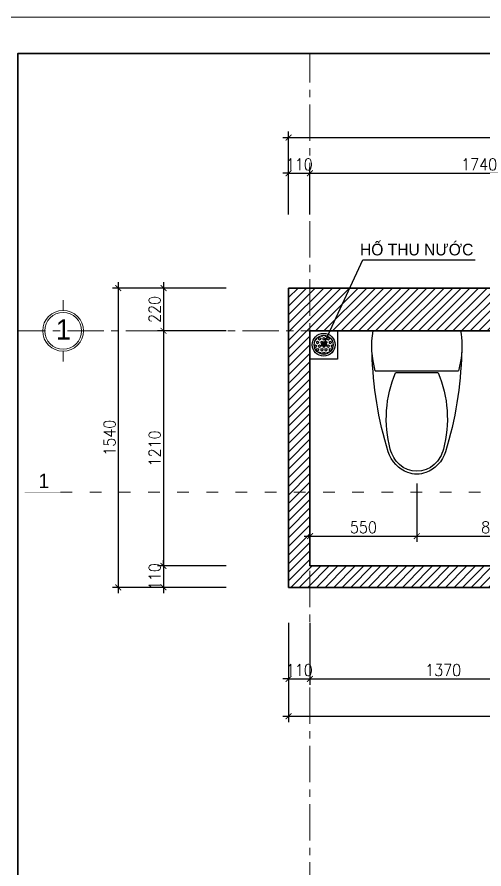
# Model space of a CAD drawing. Header units: millimetres. Extents: x -529782 to -142003, y -492574 to -273331.
# Drawn here: x -219752 to -217351, y -448707 to -444323 of the extents above; entities that cross this region are included whole.
import ezdxf
from ezdxf.enums import TextEntityAlignment as Align

# ---------------------------------------------------------------- set-up
doc = ezdxf.new("R2010")
doc.units = ezdxf.units.MM
doc.header["$LTSCALE"] = 500
doc.header["$MEASUREMENT"] = 0
doc.header["$PDMODE"] = 3
doc.linetypes.add('ACAD_ISO03W100', pattern=[30, 12, -18])
doc.linetypes.add('CENTER', pattern=[2, 1.25, -0.25, 0.25, -0.25])
doc.layers.get('0').update_dxf_attribs({"linetype": 'CONTINUOUS', "lineweight": 13})
doc.layers.get('Defpoints').update_dxf_attribs({"color": 255, "linetype": 'CONTINUOUS', "lineweight": 13})
for name, color, linetype, lineweight in [('1.cat 30', 30, 'CONTINUOUS', 35), ('2.thay 145', 145, 'CONTINUOUS', 18), ('3.manh 08', 8, 'CONTINUOUS', 9), ('5.noi that 15', 15, 'CONTINUOUS', 9), ('7.tim 67', 67, 'CENTER', 9), ('9.text \xad white', 7, 'CONTINUOUS', 15), ('CA.dim 08', 251, 'CONTINUOUS', 13), ('noithat', 15, 'CONTINUOUS', 9)]:
    doc.layers.add(name, color=color, linetype=linetype, lineweight=lineweight)
for name, color, linetype in [('Furniture', 155, 'CONTINUOUS'), ('HACH', 250, 'CONTINUOUS'), ('Interior', 15, 'CONTINUOUS'), ('THAY', 7, 'CONTINUOUS')]:
    doc.layers.add(name, color=color, linetype=linetype)
doc.styles.add('CA.JSC1', font='')
doc.styles.get("Standard").update_dxf_attribs({"font": 'txt.shx', "width": 0.9})
doc.styles.add('VnAvantH', font='')
doc.styles.get('CA.JSC1').set_extended_font_data('.VnAvantH')
doc.styles.get('VnAvantH').set_extended_font_data('.VnAvantH')
doc.dimstyles.new('CA 30', dxfattribs={"dimscale": 0, "dimtxt": 60, "dimasz": 30, "dimexe": 30, "dimexo": 0, "dimgap": 15, "dimtad": 1, "dimdec": 0, "dimzin": 0, "dimdsep": 46, "dimtxsty": 'Standard', "dimblk": 'ARCHTICK', "dimcen": 0.09, "dimdle": 30, "dimclrd": 256, "dimclre": 256, "dimclrt": 7, "dimadec": 0, "dimazin": 0, "dimtfac": 1, "dimtdec": 0, "dimtix": 1, "dimtmove": 2, "dimatfit": 3, "dimldrblk": 'DOT', "dimfxl": 1, "dimtolj": 1, "dimtzin": 0, "dimarcsym": 0})

# ---------------------------------------------------------------- blocks, each defined once
blk = doc.blocks.new('A$C748E2B85')
at = {"layer": 'Interior', "linetype": 'Continuous'}
for p, q in [((454.9078383371234, 729.4450964294374), (4.907838337123394, 729.4450964294374)), ((443.4428701847792, 523.0756696760654), (16.37280648946762, 523.0756696760654)), ((120.2002038061619, 513.6350480206311), (339.6154957935214, 513.6350480206311))]:
    blk.add_line(p, q, dxfattribs=at)
at = {"layer": 'Interior'}
for p, q in [((460.623056165874, 678.309802159667), (454.9078383371234, 729.4450964294374)), ((460.623056165874, 625.2653613947332), (460.623056165874, 678.309802159667)), ((455.0607122182846, 574.9670556634665), (460.623056165874, 625.2653613947332)), ((443.4428701847792, 523.0756696760654), (455.0607122182846, 574.9670556634665))]:
    blk.add_line(p, q, dxfattribs=at)
at = {"layer": 'Interior', "linetype": 'Continuous'}
for start, end in [(170.5376780025137, 187.7399460608841), (187.7399460608841, 195.8219819027273)]:
    blk.add_arc((470.6721695438027, 651.8177002482116), 472.1889783439482, start, end, dxfattribs=at)
at = {"layer": 'Interior'}
for centre, radius, start, end in [((1857.315027289093, 657.5956825204194), 1857.737852278393, 181.2223681000156, 197.2477400344126), ((-1397.499350614846, 657.5956825204194), 1857.737852278393, 342.7522599655873, 358.7776318999843), ((686.6743587851524, 277.5299879200757), 613.7088623028949, 157.3737438994382, 194.7785650620011), ((-226.8586591854692, 277.5299879200757), 613.7088623028949, 345.2214349379988, 22.62625610056185), ((242.327092282474, 156.1984405256808), 166.7070351506958, 197.2477400344126, 249.5476091976655), ((253.6172482296824, 163.284667480737), 165.8356054027062, 194.7785650620011, 226.85426446044), ((217.4885843843222, 156.1984405256808), 166.7070351506958, 290.4523908023345, 342.7522599655873), ((206.1984513700008, 163.284667480737), 165.8356054027062, 313.14573553956, 345.2214349379988), ((229.9078498035669, 137.9887551479042), 131.1654632825287, 226.85426446044, 313.14573553956), ((229.9078383371234, 122.8973074816167), 131.1654632825287, 249.5476091976655, 290.4523908023345)]:
    blk.add_arc(centre, radius, start, end, dxfattribs=at)
blk = doc.blocks.new('A$C6AE226AE')
at = {"layer": 'Furniture'}
for p, q in [((1.615978544577956e-05, 140.9872102633672), (145.975153458261, 140.9872102633672)), ((1.615978544577956e-05, -1.302789314649999e-06), (1.615978544577956e-05, 140.9872102633672)), ((145.975153458261, 140.9872102633672), (145.975153458261, -1.302789314649999e-06)), ((34.04575851532718, 92.90320842554365), (37.17075851532718, 98.31586719919642)), ((37.17076113821167, 87.49054958990791), (34.04576113821167, 92.90320836356068)), ((37.17075988043507, 98.31586943968796), (43.42075988043507, 98.31586943968796)), ((42.09876542781421, 109.1411869896874), (43.42075988043507, 109.1411869896874)), ((43.42075851532718, 109.1411847465019), (44.36195536423838, 110.7713855087413)), ((46.54576114054362, 92.90320836490855), (43.42076114054362, 98.31586713856132)), ((43.42075851765912, 87.49054965054484), (46.54575851765912, 92.9032084241976)), ((52.79575851765912, 103.7285259715031), (55.92075851765912, 109.1411847451559)), ((55.9207611428792, 98.31586713990873), (52.7957611428792, 103.7285259135615)), ((55.92075988043507, 109.1411869896874), (62.17075988043507, 109.1411869896874)), ((55.92075988043507, 98.31586943968796), (62.17075988043507, 98.31586943968796)), ((65.29576114521115, 103.7285259149076), (62.17076114521115, 109.1411846885603)), ((62.17075851999471, 98.3158671965025), (65.2957585199947, 103.7285259701553)), ((71.5457585199947, 114.5538435174608), (74.15947862416215, 119.0809395346432)), ((74.67076114754309, 109.1411846899073), (71.54576114754309, 114.55384346356)), ((71.54575852232665, 92.90320842150277), (74.67075852232665, 98.31586719515553)), ((74.67076114521115, 87.49054959394925), (71.54576114521115, 92.90320836760202)), ((74.67075988043507, 109.1411869896874), (80.92075988043507, 109.1411869896874)), ((74.67075988043507, 98.31586943968796), (80.92075988043507, 98.31586943968796)), ((80.92075852232665, 109.1411847424611), (84.04575852232665, 114.5538435161138)), ((84.04576114754309, 92.90320836894898), (80.92076114754309, 98.31586714260175)), ((80.9207585246586, 87.49054964650259), (84.0457585246586, 92.90320842015535)), ((84.04576114987867, 114.5538434649079), (82.04330597353692, 118.0221975702098)), ((90.2957585246586, 103.7285259674609), (93.4207585246586, 109.1411847411136)), ((93.42076114987867, 98.31586714394962), (90.29576114987867, 103.7285259176024)), ((93.42075988043507, 109.1411869896874), (99.67075988043507, 109.1411869896874)), ((93.42075988043507, 98.31586943968796), (99.67075988043507, 98.31586943968796)), ((102.7957611522106, 103.7285259189498), (99.67076115221062, 109.1411846926026)), ((99.67075852699782, 98.3158671924607), (102.7957585269978, 103.7285259661135)), ((109.0457585293261, 92.90320841746188), (111.8901073950983, 97.82976516742883)), ((112.1707611522106, 87.4905495979915), (109.0457611522106, 92.90320837164427)), ((23.23027777109382, 65.83991678968778), (24.67075988043507, 65.83991678968778)), ((23.3981182137577, 76.66523433968723), (24.67075988043507, 76.66523433968723)), ((24.67075851532718, 76.66523210458536), (27.79575851532718, 82.07789087823812)), ((27.79576113354415, 60.42725571894925), (24.67076113354415, 65.83991449260202)), ((25.22604842218789, 55.97638733620079), (27.79575851765912, 60.42725578228101)), ((27.79576113587609, 82.07789081490637), (25.53731545888877, 85.98963347357949)), ((34.04575851765912, 71.25257332958654), (37.17075851765912, 76.6652321032393)), ((37.17076113587609, 65.83991449394807), (34.04576113587609, 71.25257326760084)), ((34.04575851999471, 49.60193823362761), (37.17075851999471, 55.01459700728037)), ((37.17076113354415, 44.18927939799096), (34.04576113354415, 49.60193817164372)), ((37.17075988043507, 87.4905518896885), (43.42075988043507, 87.4905518896885)), ((37.17075988043507, 76.66523433968723), (43.42075988043507, 76.66523433968723)), ((37.17075988043507, 65.83991678968778), (43.42075988043507, 65.83991678968778)), ((37.17075988043507, 55.01459923968832), (43.42075988043507, 55.01459923968832)), ((37.17075988043507, 44.18928168968887), (43.42075988043507, 44.18928168968887)), ((46.54576113821167, 71.25257326894962), (43.42076113821167, 76.66523204260238)), ((43.42075851999471, 65.8399145545859), (46.54575851999471, 71.25257332823867)), ((46.54576113587609, 49.60193817298978), (43.42076113587609, 55.01459694664254)), ((43.42075852232665, 44.18927945862788), (46.54575852232665, 49.60193823228065)), ((52.79575851999471, 82.0778908755442), (55.92075851999471, 87.49054964919696)), ((55.92076114054362, 76.66523204395025), (52.79576114054362, 82.07789081760302)), ((52.79575852232665, 60.42725577958618), (55.92075852232665, 65.83991455323894)), ((55.92076113821167, 55.01459694799132), (52.79576113821167, 60.42725572164409)), ((52.79575852465859, 38.7766206836277), (55.92075852465859, 44.18927945728046)), ((55.92075988043507, 87.4905518896885), (62.17075988043507, 87.4905518896885)), ((55.92075988043507, 76.66523433968723), (62.17075988043507, 76.66523433968723)), ((55.92075988043507, 65.83991678968778), (62.17075988043507, 65.83991678968778)), ((55.92075988043507, 55.01459923968832), (62.17075988043507, 55.01459923968832)), ((55.92075988043507, 44.18928168968887), (62.17075988043507, 44.18928168968887)), ((65.2957611428792, 82.07789081895044), (62.1707611428792, 87.4905495926032)), ((62.17075852232665, 76.66523210054447), (65.29575852232665, 82.07789087419724)), ((65.29576114054362, 60.42725572299196), (62.17076114054362, 65.83991449664472)), ((62.17075852465859, 55.01459700458599), (65.2957585246586, 60.42725577823876)), ((65.29576113821167, 38.77662062703303), (62.17076113821167, 44.18927940068579)), ((71.5457585246586, 71.25257332554429), (74.6707585246586, 76.66523209919706)), ((74.6707611428792, 65.83991449799214), (71.5457611428792, 71.2525732716449)), ((71.54575852699782, 49.60193822958581), (74.67075852699782, 55.01459700323858)), ((74.67076114054362, 44.18927940203366), (71.54576114054362, 49.60193817568643)), ((74.67075988043507, 87.4905518896885), (80.92075988043507, 87.4905518896885)), ((74.67075988043507, 76.66523433968723), (80.92075988043507, 76.66523433968723)), ((74.67075988043507, 65.83991678968778), (80.92075988043507, 65.83991678968778)), ((74.67075988043507, 55.01459923968832), (80.92075988043507, 55.01459923968832)), ((74.67075988043507, 44.18928168968887), (80.92075988043507, 44.18928168968887)), ((84.04576114521115, 71.25257327299096), (80.92076114521115, 76.66523204664372)), ((80.92075852699782, 65.83991455054411), (84.04575852699782, 71.25257332419687)), ((84.0457611428792, 49.60193817703384), (80.9207611428792, 55.01459695068661)), ((80.92075852932612, 44.18927945458699), (84.04575852932612, 49.60193822823976)), ((90.29575852699782, 82.0778908715024), (93.42075852699782, 87.49054964515517)), ((93.42076114754309, 76.66523204799068), (90.29576114754309, 82.07789082164345)), ((90.29575852932612, 60.42725577554529), (93.42075852932612, 65.83991454919806)), ((93.42076114521115, 55.01459695203266), (90.29576114521115, 60.42725572568543)), ((90.2957585316617, 38.7766206795859), (93.4207585316617, 44.18927945323867)), ((93.42075988043507, 87.4905518896885), (99.67075988043507, 87.4905518896885)), ((93.42075988043507, 76.66523433968723), (99.67075988043507, 76.66523433968723)), ((93.42075988043507, 65.83991678968778), (99.67075988043507, 65.83991678968778)), ((93.42075988043507, 55.01459923968832), (99.67075988043507, 55.01459923968832)), ((93.42075988043507, 44.18928168968887), (99.67075988043507, 44.18928168968887)), ((102.7957611498787, 82.07789082299132), (99.67076114987867, 87.49054959664409)), ((99.67075852932612, 76.66523209650359), (102.7957585293261, 82.07789087015635)), ((102.7957611475431, 60.42725572703239), (99.67076114754309, 65.83991450068515)), ((99.6707585316617, 55.0145970005442), (102.7957585316617, 60.42725577419696)), ((102.7957611452111, 38.77662063107437), (99.67076114521115, 44.18927940472713)), ((109.0457585316617, 71.2525733215025), (112.1707585316617, 76.66523209515526)), ((112.1707611498787, 65.83991450203303), (109.0457611498787, 71.25257327568579)), ((109.0457585339936, 49.60193822554447), (112.1707585339936, 55.01459699919724)), ((112.1707611475431, 44.18927940607409), (109.0457611475431, 49.60193817972686)), ((112.1707598804351, 87.4905518896885), (117.2287820203601, 87.4905518896885)), ((112.1707598804351, 76.66523433968723), (118.4207598804351, 76.66523433968723)), ((112.1707598804351, 65.83991678968778), (118.4207598804351, 65.83991678968778)), ((112.1707598804351, 55.01459923968832), (117.7596429592559, 55.01459923968832)), ((112.1707598804351, 44.18928168968887), (112.5594892210393, 44.18928168968887)), ((120.1930389306581, 73.59555689329136), (118.4207611522106, 76.66523205068597)), ((118.4207585339936, 65.83991454650277), (120.2694843120116, 69.04200152329076)), ((40.23575319396332, 33.3639641396876), (43.42075988043507, 33.3639641396876)), ((45.75098978014285, 29.32788744152094), (43.42076113354415, 33.36396185068543)), ((55.92076113587609, 33.36396185203148), (52.79576113587609, 38.77662062568425)), ((55.92075988043507, 33.3639641396876), (62.17075988043507, 33.3639641396876)), ((62.17075852699782, 33.36396190862752), (65.29575852699782, 38.77662068228028)), ((71.54575852932612, 27.9513031336287), (74.67075852932612, 33.36396190728146)), ((74.67076113821167, 22.53864430607473), (71.54576113821167, 27.9513030797275)), ((74.67075988043507, 33.3639641396876), (80.92075988043507, 33.3639641396876)), ((74.67075988043507, 22.53864658968814), (79.74245503910424, 22.53864658968814)), ((84.04576114054362, 27.95130308107537), (80.92076114054362, 33.36396185472813)), ((81.05990575484611, 22.77965441891502), (84.0457585316617, 27.95130313228037)), ((93.4207611428792, 33.36396185607555), (90.2957611428792, 38.77662062972831)), ((93.42075988043507, 33.3639641396876), (99.67075988043507, 33.3639641396876)), ((99.67075853399365, 33.36396190458618), (102.7957585339936, 38.77662067823894)), ((145.975153458261, -1.302789314649999e-06), (1.615978544577956e-05, -1.302789314649999e-06))]:
    blk.add_line(p, q, dxfattribs=at)
for radius in [58.63567904508899, 48.64260077431322]:
    blk.add_circle((71.64883454011579, 70.5031742878491), radius, dxfattribs=at)
blk = doc.blocks.new('khung co loan')
at = {"layer": '1.cat 30'}
blk.add_lwpolyline([(1158.281703106128, -14553.47590842255), (1158.281703106128, -303.4759079545038), (20658.28170374641, -303.4759079545038), (20658.28170374641, -14553.47590842255)], close=True, dxfattribs=at)
at = {"layer": '3.manh 08'}
blk.add_lwpolyline([(0, -14850.00000048772), (21000.00000000023, -14850.00000048772), (21000.00000000023, -4.877219907939434e-07), (0, -4.877219907939434e-07)], close=True, dxfattribs=at)
blk = doc.blocks.new('A$C41BA5761')
at = {"layer": '2.thay 145'}
blk.add_lwpolyline([(839.9994073519047, 524.9998310285737, -3898660.642287513), (839.9994073521084, 525.0001542164828, 1.154242490888426e-06), (839.9994073524431, 524.9999926225864, 1.154242490888426e-06)], format="xyb", dxfattribs=at)
at = {"layer": '3.manh 08'}
for p, q in [((524.9994049160159, 1050.000159478077), (524.9994049160159, 875.0001713204256)), ((174.9994048396911, 525.0001523148676), (-0.000583361616008915, 525.0001523148676)), ((874.9994049923262, 525.0001523148676), (1049.999393193633, 525.0001523148676)), ((524.9994049160159, 0.0001831847475841641), (524.9994049160159, 175.000171342399))]:
    blk.add_line(p, q, dxfattribs=at)
blk.add_arc((524.9994049160159, 525.0001713313977), 349.9999999890093, 359.9999968883953, 359.9999381014106, dxfattribs=at)
blk = doc.blocks.new('_ArchTick')
at = {"color": 1, "linetype": 'ByBlock', "const_width": 0.150000081}
blk.add_lwpolyline([(-0.5000002699998731, -0.5000002699998731), (0.5000002699998731, 0.5000002699998731)], dxfattribs=at)
blk = doc.blocks.new('_DOT')
at = {"color": 1, "linetype": 'ByBlock'}
blk.add_line((-0.5, 0), (-1, 0), dxfattribs=at)
at = {"color": 1, "linetype": 'ByBlock', "const_width": 0.5}
blk.add_lwpolyline([(-0.25, 0, 1), (0.25, 0, 1)], format="xyb", close=True, dxfattribs=at)
blk = doc.blocks.new('*D828')
at = {"layer": 'CA.dim 08', "lineweight": -2, "transparency": 16777216}
for p, q in [((-218998.6781793012, -445687.8890876002), (-218998.6781793012, -445967.8890876002)), ((-218676.8715671209, -445717.8890876002), (-219028.6781793012, -445717.8890876002)), ((-218676.8715671209, -445937.8890876002), (-219028.6781793012, -445937.8890876002))]:
    blk.add_line(p, q, dxfattribs=at)
at = {"layer": 'Defpoints', "color": 0, "transparency": 16777216}
for p in [(-218676.8715671209, -445717.8890876002), (-218998.6781793012, -445937.8890876002), (-218676.8715671209, -445937.8890876002)]:
    blk.add_point(p, dxfattribs=at)
at = {"layer": 'CA.dim 08', "lineweight": -2, "transparency": 16777216, "xscale": 30, "yscale": 30, "zscale": 30}
for p, rotation in [((-218998.6781793012, -445717.8890876002), 90), ((-218998.6781793012, -445937.8890876002), 270)]:
    blk.add_blockref('_ArchTick', p, dxfattribs=dict(at, rotation=rotation))
at = {"layer": 'CA.dim 08', "color": 7, "transparency": 16777216, "insert": (-219043.6781793013, -445827.8890876), "char_height": 60, "attachment_point": 5, "rotation": 90}
blk.add_mtext('\\A1;220', dxfattribs=at)
blk = doc.blocks.new('DOT')
at = {"layer": 'THAY', "color": 0, "linetype": 'ByBlock'}
blk.add_line((-0.5, 0), (-1, 0), dxfattribs=at)
at = {"layer": 'THAY', "color": 0, "linetype": 'ByBlock', "const_width": 0.5}
blk.add_lwpolyline([(-0.25, 0, 1), (0.25, 0, 1)], format="xyb", close=True, dxfattribs=at)
blk = doc.blocks.new('*D829')
at = {"layer": 'CA.dim 08', "lineweight": -2, "transparency": 16777216}
for p, q in [((-218998.6781793012, -445907.8890876002), (-218998.6781793012, -447177.8890876002)), ((-218676.8715671209, -445937.8890876002), (-219028.6781793012, -445937.8890876002)), ((-218676.8715671209, -447147.8890876002), (-219028.6781793012, -447147.8890876002))]:
    blk.add_line(p, q, dxfattribs=at)
at = {"layer": 'Defpoints', "color": 0, "transparency": 16777216}
for p in [(-218676.8715671209, -445937.8890876002), (-218998.6781793012, -447147.8890876002), (-218676.8715671209, -447147.8890876002)]:
    blk.add_point(p, dxfattribs=at)
at = {"layer": 'CA.dim 08', "lineweight": -2, "transparency": 16777216, "xscale": 30, "yscale": 30, "zscale": 30}
for p, rotation in [((-218998.6781793012, -445937.8890876002), 90), ((-218998.6781793012, -447147.8890876002), 270)]:
    blk.add_blockref('_ArchTick', p, dxfattribs=dict(at, rotation=rotation))
at = {"layer": 'CA.dim 08', "color": 7, "transparency": 16777216, "insert": (-219043.6781793012, -446542.8890876), "char_height": 60, "attachment_point": 5, "rotation": 90}
blk.add_mtext('\\A1;1210', dxfattribs=at)
blk = doc.blocks.new('*D830')
at = {"layer": 'CA.dim 08', "lineweight": -2, "transparency": 16777216}
for p, q in [((-218676.8715671209, -447147.8890876002), (-219028.6781793012, -447147.8890876002)), ((-218998.6781793012, -447147.8890876002), (-218998.6781793012, -447117.8890876002)), ((-218998.6781793012, -447147.8890876002), (-218998.6781793012, -447257.8890876002)), ((-218676.8715671209, -447257.8890876002), (-219028.6781793012, -447257.8890876002)), ((-218998.6781793012, -447257.8890876002), (-218998.6781793012, -447287.8890876002))]:
    blk.add_line(p, q, dxfattribs=at)
at = {"layer": 'Defpoints', "color": 0, "transparency": 16777216}
for p in [(-218676.8715671209, -447147.8890876002), (-218998.6781793012, -447257.8890876002), (-218676.8715671209, -447257.8890876002)]:
    blk.add_point(p, dxfattribs=at)
at = {"layer": 'CA.dim 08', "lineweight": -2, "transparency": 16777216, "xscale": 30, "yscale": 30, "zscale": 30}
for p, rotation in [((-218998.6781793012, -447147.8890876002), 270), ((-218998.6781793012, -447257.8890876002), 90)]:
    blk.add_blockref('_ArchTick', p, dxfattribs=dict(at, rotation=rotation))
at = {"layer": 'CA.dim 08', "color": 7, "transparency": 16777216, "insert": (-219043.6781793012, -447202.8890876), "char_height": 60, "attachment_point": 5, "rotation": 90}
blk.add_mtext('\\A1;110', dxfattribs=at)
blk = doc.blocks.new('*D831')
at = {"layer": 'CA.dim 08', "lineweight": -2, "transparency": 16777216}
for p, q in [((-219231.0930198974, -445687.8890876002), (-219231.0930198974, -447287.8890876002)), ((-218676.8715671209, -445717.8890876002), (-219261.0930198974, -445717.8890876002)), ((-218676.8715671209, -447257.8890876002), (-219261.0930198974, -447257.8890876002))]:
    blk.add_line(p, q, dxfattribs=at)
at = {"layer": 'Defpoints', "color": 0, "transparency": 16777216}
for p in [(-218676.8715671209, -445717.8890876002), (-219231.0930198974, -447257.8890876002), (-218676.8715671209, -447257.8890876002)]:
    blk.add_point(p, dxfattribs=at)
at = {"layer": 'CA.dim 08', "lineweight": -2, "transparency": 16777216, "xscale": 30, "yscale": 30, "zscale": 30}
for p, rotation in [((-219231.0930198974, -445717.8890876002), 90), ((-219231.0930198974, -447257.8890876002), 270)]:
    blk.add_blockref('_ArchTick', p, dxfattribs=dict(at, rotation=rotation))
at = {"layer": 'CA.dim 08', "color": 7, "transparency": 16777216, "insert": (-219276.0930198975, -446487.8890876), "char_height": 60, "attachment_point": 5, "rotation": 90}
blk.add_mtext('\\A1;1540', dxfattribs=at)
blk = doc.blocks.new('*D832')
at = {"layer": 'CA.dim 08', "lineweight": -2, "transparency": 16777216}
for p, q in [((-218355.3182718493, -445340.1139941132), (-218355.3182718493, -445096.7197092463)), ((-218245.3182718493, -445340.1139941132), (-218245.3182718493, -445096.7197092463)), ((-218355.3182718493, -445126.7197092463), (-218385.3182718493, -445126.7197092463)), ((-218355.3182718493, -445126.7197092463), (-218245.3182718493, -445126.7197092463)), ((-218245.3182718493, -445126.7197092463), (-218215.3182718493, -445126.7197092463))]:
    blk.add_line(p, q, dxfattribs=at)
at = {"layer": 'Defpoints', "color": 0, "transparency": 16777216}
for p in [(-218245.3182718493, -445126.7197092463), (-218355.3182718493, -445340.1139941132), (-218245.3182718493, -445340.1139941132)]:
    blk.add_point(p, dxfattribs=at)
at = {"layer": 'CA.dim 08', "lineweight": -2, "transparency": 16777216, "xscale": 30, "yscale": 30, "zscale": 30}
blk.add_blockref('_ArchTick', (-218355.3182718493, -445126.7197092463), dxfattribs=at)
at = {"layer": 'CA.dim 08', "lineweight": -2, "transparency": 16777216, "xscale": 30, "yscale": 30, "zscale": 30, "rotation": 180}
blk.add_blockref('_ArchTick', (-218245.3182718493, -445126.7197092463), dxfattribs=at)
at = {"layer": 'CA.dim 08', "color": 7, "transparency": 16777216, "insert": (-218300.3182718493, -445081.7197092463), "char_height": 60, "attachment_point": 5}
blk.add_mtext('\\A1;110', dxfattribs=at)
blk = doc.blocks.new('*D833')
at = {"layer": 'CA.dim 08', "lineweight": -2, "transparency": 16777216}
for p, q in [((-218245.3182718493, -445340.1139941132), (-218245.3182718493, -445096.7197092463)), ((-216505.3182718494, -445340.1139941132), (-216505.3182718494, -445096.7197092463)), ((-218275.3182718493, -445126.7197092463), (-216475.3182718494, -445126.7197092463))]:
    blk.add_line(p, q, dxfattribs=at)
at = {"layer": 'Defpoints', "color": 0, "transparency": 16777216}
for p in [(-216505.3182718494, -445126.7197092463), (-218245.3182718493, -445340.1139941132), (-216505.3182718494, -445340.1139941132)]:
    blk.add_point(p, dxfattribs=at)
at = {"layer": 'CA.dim 08', "lineweight": -2, "transparency": 16777216, "xscale": 30, "yscale": 30, "zscale": 30, "rotation": 180}
blk.add_blockref('_ArchTick', (-218245.3182718493, -445126.7197092463), dxfattribs=at)
at = {"layer": 'CA.dim 08', "lineweight": -2, "transparency": 16777216, "xscale": 30, "yscale": 30, "zscale": 30}
blk.add_blockref('_ArchTick', (-216505.3182718494, -445126.7197092463), dxfattribs=at)
at = {"layer": 'CA.dim 08', "color": 7, "transparency": 16777216, "insert": (-217375.3182718493, -445081.7197092463), "char_height": 60, "attachment_point": 5}
blk.add_mtext('\\A1;1740', dxfattribs=at)
blk = doc.blocks.new('*D838')
at = {"layer": 'CA.dim 08', "lineweight": -2, "transparency": 16777216}
for p, q in [((-218355.3182718493, -445340.1139941132), (-218355.3182718493, -444912.9659336547)), ((-215305.3182718494, -445340.1139941132), (-215305.3182718494, -444912.9659336547)), ((-218385.3182718493, -444942.9659336547), (-215275.3182718494, -444942.9659336547))]:
    blk.add_line(p, q, dxfattribs=at)
at = {"layer": 'Defpoints', "color": 0, "transparency": 16777216}
for p in [(-215305.3182718494, -444942.9659336547), (-218355.3182718493, -445340.1139941132), (-215305.3182718494, -445340.1139941132)]:
    blk.add_point(p, dxfattribs=at)
at = {"layer": 'CA.dim 08', "lineweight": -2, "transparency": 16777216, "xscale": 30, "yscale": 30, "zscale": 30, "rotation": 180}
blk.add_blockref('_ArchTick', (-218355.3182718493, -444942.9659336547), dxfattribs=at)
at = {"layer": 'CA.dim 08', "lineweight": -2, "transparency": 16777216, "xscale": 30, "yscale": 30, "zscale": 30}
blk.add_blockref('_ArchTick', (-215305.3182718494, -444942.9659336547), dxfattribs=at)
at = {"layer": 'CA.dim 08', "color": 7, "transparency": 16777216, "insert": (-216830.3182718493, -444897.9659336547), "char_height": 60, "attachment_point": 5}
blk.add_mtext('\\A1;3050', dxfattribs=at)
blk = doc.blocks.new('*D848')
at = {"layer": 'CA.dim 08', "lineweight": -2, "transparency": 16777216}
for p, q in [((-218355.3182718493, -447440.4341369509), (-218355.3182718493, -447758.9556624941)), ((-218245.3182718494, -447440.4341369509), (-218245.3182718494, -447758.9556624941)), ((-218355.3182718493, -447728.9556624941), (-218385.3182718493, -447728.9556624941)), ((-218355.3182718493, -447728.9556624941), (-218245.3182718494, -447728.9556624941)), ((-218245.3182718494, -447728.9556624941), (-218215.3182718494, -447728.9556624941))]:
    blk.add_line(p, q, dxfattribs=at)
at = {"layer": 'Defpoints', "color": 0, "transparency": 16777216}
for p in [(-218355.3182718493, -447440.4341369509), (-218245.3182718494, -447440.4341369509), (-218245.3182718494, -447728.9556624941)]:
    blk.add_point(p, dxfattribs=at)
at = {"layer": 'CA.dim 08', "lineweight": -2, "transparency": 16777216, "xscale": 30, "yscale": 30, "zscale": 30}
blk.add_blockref('_ArchTick', (-218355.3182718493, -447728.9556624941), dxfattribs=at)
at = {"layer": 'CA.dim 08', "lineweight": -2, "transparency": 16777216, "xscale": 30, "yscale": 30, "zscale": 30, "rotation": 180}
blk.add_blockref('_ArchTick', (-218245.3182718494, -447728.9556624941), dxfattribs=at)
at = {"layer": 'CA.dim 08', "color": 7, "transparency": 16777216, "insert": (-218300.3182718494, -447683.9556624941), "char_height": 60, "attachment_point": 5}
blk.add_mtext('\\A1;110', dxfattribs=at)
blk = doc.blocks.new('*D849')
at = {"layer": 'CA.dim 08', "lineweight": -2, "transparency": 16777216}
for p, q in [((-218245.3182718494, -447440.4341369509), (-218245.3182718494, -447758.9556624941)), ((-216875.3182718493, -447440.4341369509), (-216875.3182718493, -447758.9556624941)), ((-218275.3182718494, -447728.9556624941), (-216845.3182718493, -447728.9556624941))]:
    blk.add_line(p, q, dxfattribs=at)
at = {"layer": 'Defpoints', "color": 0, "transparency": 16777216}
for p in [(-218245.3182718494, -447440.4341369509), (-216875.3182718493, -447440.4341369509), (-216875.3182718493, -447728.9556624941)]:
    blk.add_point(p, dxfattribs=at)
at = {"layer": 'CA.dim 08', "lineweight": -2, "transparency": 16777216, "xscale": 30, "yscale": 30, "zscale": 30, "rotation": 180}
blk.add_blockref('_ArchTick', (-218245.3182718494, -447728.9556624941), dxfattribs=at)
at = {"layer": 'CA.dim 08', "lineweight": -2, "transparency": 16777216, "xscale": 30, "yscale": 30, "zscale": 30}
blk.add_blockref('_ArchTick', (-216875.3182718493, -447728.9556624941), dxfattribs=at)
at = {"layer": 'CA.dim 08', "color": 7, "transparency": 16777216, "insert": (-217560.3182718494, -447683.9556624941), "char_height": 60, "attachment_point": 5}
blk.add_mtext('\\A1;1370', dxfattribs=at)
blk = doc.blocks.new('*D853')
at = {"layer": 'CA.dim 08', "lineweight": -2, "transparency": 16777216}
for p, q in [((-218355.3182718493, -447440.4341369509), (-218355.3182718493, -447951.1179391042)), ((-215305.3182718494, -447440.4341369509), (-215305.3182718494, -447951.1179391042)), ((-218385.3182718493, -447921.1179391042), (-215275.3182718494, -447921.1179391042))]:
    blk.add_line(p, q, dxfattribs=at)
at = {"layer": 'Defpoints', "color": 0, "transparency": 16777216}
for p in [(-218355.3182718493, -447440.4341369509), (-215305.3182718494, -447440.4341369509), (-215305.3182718494, -447921.1179391042)]:
    blk.add_point(p, dxfattribs=at)
at = {"layer": 'CA.dim 08', "lineweight": -2, "transparency": 16777216, "xscale": 30, "yscale": 30, "zscale": 30, "rotation": 180}
blk.add_blockref('_ArchTick', (-218355.3182718493, -447921.1179391042), dxfattribs=at)
at = {"layer": 'CA.dim 08', "lineweight": -2, "transparency": 16777216, "xscale": 30, "yscale": 30, "zscale": 30}
blk.add_blockref('_ArchTick', (-215305.3182718494, -447921.1179391042), dxfattribs=at)
at = {"layer": 'CA.dim 08', "color": 7, "transparency": 16777216, "insert": (-216830.3182718493, -447876.1179391042), "char_height": 60, "attachment_point": 5}
blk.add_mtext('\\A1;3050', dxfattribs=at)
blk = doc.blocks.new('*D871')
at = {"layer": 'CA.dim 08', "lineweight": -2, "transparency": 16777216}
for p, q in [((-218245.3182718494, -446724.0107300665), (-218245.3182718494, -447024.244743627)), ((-217695.8182718493, -446724.0107300665), (-217695.8182718493, -447024.244743627)), ((-218275.3182718494, -446994.244743627), (-217665.8182718493, -446994.244743627))]:
    blk.add_line(p, q, dxfattribs=at)
at = {"layer": 'Defpoints', "color": 0, "transparency": 16777216}
for p in [(-218245.3182718494, -446724.0107300665), (-217695.8182718493, -446724.0107300665), (-217695.8182718493, -446994.244743627)]:
    blk.add_point(p, dxfattribs=at)
at = {"layer": 'CA.dim 08', "lineweight": -2, "transparency": 16777216, "xscale": 30, "yscale": 30, "zscale": 30, "rotation": 180}
blk.add_blockref('_ArchTick', (-218245.3182718494, -446994.244743627), dxfattribs=at)
at = {"layer": 'CA.dim 08', "lineweight": -2, "transparency": 16777216, "xscale": 30, "yscale": 30, "zscale": 30}
blk.add_blockref('_ArchTick', (-217695.8182718493, -446994.244743627), dxfattribs=at)
at = {"layer": 'CA.dim 08', "color": 7, "transparency": 16777216, "insert": (-217970.5682718493, -446949.244743627), "char_height": 60, "attachment_point": 5}
blk.add_mtext('\\A1;550', dxfattribs=at)
blk = doc.blocks.new('*D872')
at = {"layer": 'CA.dim 08', "lineweight": -2, "transparency": 16777216}
for p, q in [((-217695.8182718493, -446724.0107300665), (-217695.8182718493, -447024.244743627)), ((-216895.4368555892, -446724.0107300665), (-216895.4368555892, -447024.244743627)), ((-217725.8182718493, -446994.244743627), (-216865.4368555892, -446994.244743627))]:
    blk.add_line(p, q, dxfattribs=at)
at = {"layer": 'Defpoints', "color": 0, "transparency": 16777216}
for p in [(-217695.8182718493, -446724.0107300665), (-216895.4368555892, -446724.0107300665), (-216895.4368555892, -446994.244743627)]:
    blk.add_point(p, dxfattribs=at)
at = {"layer": 'CA.dim 08', "lineweight": -2, "transparency": 16777216, "xscale": 30, "yscale": 30, "zscale": 30, "rotation": 180}
blk.add_blockref('_ArchTick', (-217695.8182718493, -446994.244743627), dxfattribs=at)
at = {"layer": 'CA.dim 08', "lineweight": -2, "transparency": 16777216, "xscale": 30, "yscale": 30, "zscale": 30}
blk.add_blockref('_ArchTick', (-216895.4368555892, -446994.244743627), dxfattribs=at)
at = {"layer": 'CA.dim 08', "color": 7, "transparency": 16777216, "insert": (-217295.6275637192, -446949.244743627), "char_height": 60, "attachment_point": 5}
blk.add_mtext('\\A1;800', dxfattribs=at)

msp = doc.modelspace()

# ---------------------------------------------------------------- hatches: boundary and pattern name
at = {"layer": 'HACH'}
h = msp.add_hatch(dxfattribs=at)
h.set_pattern_fill('ANSI31', color=256, scale=250, style=0)
h.set_pattern_definition([(45, (-116397.7839468872, -20307.45422743808), (-22.09708691207961, 22.09708691207961), [])])
h.paths.add_polyline_path([(-218355.3182718493, -445717.8890875999), (-218355.3182718493, -447257.8890875999), (-216875.3182718493, -447257.8890875999), (-216875.3182718493, -447147.8890875999), (-218245.3182718494, -447147.8890875999), (-218245.3182718494, -445937.8890875999), (-218104.3310602832, -445937.8890875999), (-216505.3182718494, -445937.8890875999), (-216505.3182718494, -445717.8890875999)])
h.paths.add_polyline_path([(-215525.3182718494, -445937.8890875999), (-215525.3182718494, -445827.8890875999), (-215305.3182718494, -445827.8890875999), (-215305.3182718494, -445717.8890875999), (-215905.3182718494, -445717.8890875999), (-215905.3182718493, -446162.8890875999), (-215525.3182718494, -446162.8890875999), (-215525.3182718494, -447147.8890875999), (-216075.3182718494, -447147.8890875999), (-216125.3182718493, -447147.8890876216), (-216125.3182718493, -447257.8890876216), (-215305.3182718494, -447257.889087592), (-215305.3182718494, -446047.8890875999), (-215525.3182718494, -446047.8890875999), (-215525.3182718494, -446087.8890875999), (-215830.3182718494, -446087.8890875999), (-215830.3182718494, -445937.8890875999)])

# ---------------------------------------------------------------- linework, layer by layer
at = {"layer": '1.cat 30'}
for p, q in [((-218355.3182718493, -447257.8890875999), (-218355.3182718493, -445717.8890875999)), ((-218355.3182718493, -445717.8890875999), (-216505.3182718494, -445717.8890875999)), ((-218245.3182718494, -445937.8890875999), (-216505.3182718494, -445937.8890875999)), ((-218245.3182718494, -447147.8890875999), (-218245.3182718494, -445937.8890875999)), ((-218245.3182718494, -446047.8890875999), (-218245.3182718494, -445937.8890875999)), ((-218245.3182718494, -447147.8890875999), (-216875.3182718493, -447147.8890875999)), ((-218355.3182718493, -447257.8890875999), (-216875.3182718493, -447257.8890875999))]:
    msp.add_line(p, q, dxfattribs=at)
at = {"layer": '1.cat 30', "const_width": 1.5}
msp.add_lwpolyline([(-219712.6239662843, -446767.4020717049), (-219711.1239662843, -446767.4020717049), (-219709.6239662843, -446767.4020717049), (-219527.9907065821, -446767.4020717049)], dxfattribs=at)
at = {"layer": '2.thay 145', "color": 1, "linetype": 'ACAD_ISO03W100', "ltscale": 0.01}
msp.add_line((-219527.9907065821, -446767.4020717049), (-209383.353689787, -446767.4020717049), dxfattribs=at)
at = {"layer": '7.tim 67', "ltscale": 0.3}
for p, q in [((-218245.3182718493, -453360.3197307412), (-218245.3182718493, -444511.6063065613)), ((-209105.1267839664, -445937.8890875999), (-219748.2968995355, -445937.8890875999))]:
    msp.add_line(p, q, dxfattribs=at)

# ---------------------------------------------------------------- block references
at = {"layer": '2.thay 145'}
for name, p, xscale, yscale, zscale in [('khung co loan', (-220467.5462226541, -444323.1591949441), 0.6209623455069959, 0.6209623455069959, 0.6209623455069959), ('A$C41BA5761', (-219672.2754672248, -446095.3891332883), 0.2999999999883585, 0.2999999999883585, 0.2999999999883585)]:
    msp.add_blockref(name, p, dxfattribs=dict(at, xscale=xscale, yscale=yscale, zscale=zscale))
at = {"layer": '5.noi that 15', "xscale": -1}
msp.add_blockref('A$C748E2B85', (-217465.9104335122, -446667.3341840294), dxfattribs=at)
at = {"layer": 'noithat', "color": 251, "rotation": 270}
msp.add_blockref('A$C6AE226AE', (-218245.3182705466, -445937.8890714401), dxfattribs=at)

# ---------------------------------------------------------------- texts
at = {"layer": '9.text \xad white'}
for s, height, style, p in [('hè thu n\xadíc', 60, 'CA.JSC1', (-217988.2913808516, -445549.7317394114)), ('1', 74.99999999967304, 'VnAvantH', (-219641.4586068616, -446747.4724322734))]:
    msp.add_text(s, height=height, dxfattribs=dict(at, style=style)).set_placement(p)
at = {"layer": '9.text \xad white', "style": 'CA.JSC1'}
msp.add_text('1', height=104.9999929200395, dxfattribs=at).set_placement((-219513.1254558364, -445930.8391201603), align=Align.MIDDLE)

# ---------------------------------------------------------------- dimensions: what is measured, and where the dimension line sits
at = {"layer": 'CA.dim 08'}
for base, p1, p2, picture, middle in [((-215305.3182718494, -444942.9659336547), (-218355.3182718493, -445340.1139941132), (-215305.3182718494, -445340.1139941132), '*D838', (-216830.3182718493, -444897.9659336547)), ((-218245.3182718493, -445126.7197092463), (-218355.3182718493, -445340.1139941132), (-218245.3182718493, -445340.1139941132), '*D832', (-218300.3182718493, -445081.7197092463)), ((-216505.3182718494, -445126.7197092463), (-218245.3182718493, -445340.1139941132), (-216505.3182718494, -445340.1139941132), '*D833', (-217375.3182718493, -445081.7197092463)), ((-217695.8182718493, -446994.244743627), (-218245.3182718494, -446724.0107300665), (-217695.8182718493, -446724.0107300665), '*D871', (-217970.5682718493, -446949.244743627)), ((-216895.4368555892, -446994.244743627), (-217695.8182718493, -446724.0107300665), (-216895.4368555892, -446724.0107300665), '*D872', (-217295.6275637192, -446949.244743627)), ((-218245.3182718494, -447728.9556624941), (-218355.3182718493, -447440.4341369509), (-218245.3182718494, -447440.4341369509), '*D848', (-218300.3182718494, -447683.9556624941)), ((-215305.3182718494, -447921.1179391042), (-218355.3182718493, -447440.4341369509), (-215305.3182718494, -447440.4341369509), '*D853', (-216830.3182718493, -447876.1179391042)), ((-216875.3182718493, -447728.9556624941), (-218245.3182718494, -447440.4341369509), (-216875.3182718493, -447440.4341369509), '*D849', (-217560.3182718494, -447683.9556624941))]:
    dim = msp.add_linear_dim(base=base, p1=p1, p2=p2, dimstyle='CA 30', override={"dimscale": 1, "dimldrblk": 'DOT'}, dxfattribs=at)
    dim.commit()
    dim.dimension.update_dxf_attribs({"geometry": picture, "text_midpoint": middle})
for base, p1, p2, picture, middle in [((-219231.0930198974, -447257.8890876002), (-218676.8715671208, -445717.8890875999), (-218676.8715671208, -447257.8890875999), '*D831', (-219276.0930198975, -446487.8890876)), ((-218998.6781793012, -445937.8890876002), (-218676.8715671208, -445717.8890875999), (-218676.8715671208, -445937.8890875999), '*D828', (-219043.6781793013, -445827.8890876)), ((-218998.6781793012, -447147.8890876002), (-218676.8715671208, -445937.8890875999), (-218676.8715671208, -447147.8890875999), '*D829', (-219043.6781793012, -446542.8890876)), ((-218998.6781793012, -447257.8890876002), (-218676.8715671208, -447147.8890875999), (-218676.8715671208, -447257.8890875999), '*D830', (-219043.6781793012, -447202.8890876))]:
    dim = msp.add_linear_dim(base=base, p1=p1, p2=p2, angle=90, dimstyle='CA 30', override={"dimscale": 1, "dimldrblk": 'DOT'}, dxfattribs=at)
    dim.commit()
    dim.dimension.update_dxf_attribs({"geometry": picture, "text_midpoint": middle})

# ---------------------------------------------------------------- leaders
msp.add_leader([(-218173.2525962587, -446006.8315765935), (-217973.2901200861, -445573.2907397499), (-217396.0630418311, -445573.2907397499)], dimstyle='CA 30', override={"dimscale": 1, "dimtad": 0}, dxfattribs=at)

doc.saveas('drawing.dxf')
